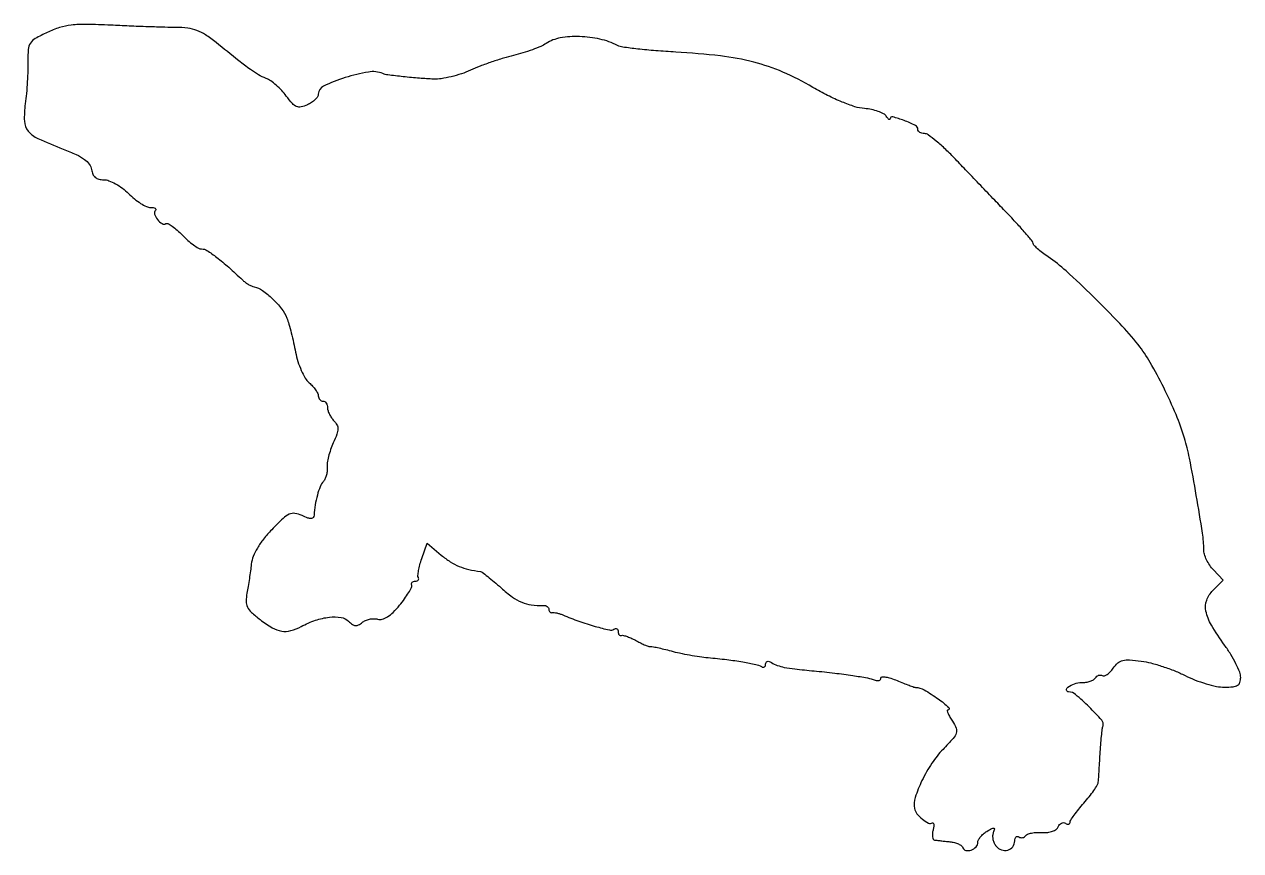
# Model space of a CAD drawing. Extents: x 0 to 264, y 1 to 180.
import ezdxf

# ---------------------------------------------------------------- set-up
doc = ezdxf.new("R2010")
doc.units = 0

msp = doc.modelspace()

# ---------------------------------------------------------------- linework, layer by layer
msp.add_lwpolyline([(5.21355, 177.9347, 0.018428), (2.635494, 176.587746, 0.115822), (1.555513, 175.583801, 0.129234), (1.094065, 174.254878, 0.025143), (1.025245, 171.696266, -0.01413), (1.015657, 169.72902, -0.007141), (0.898149, 167.252504, -0.007086), (0.703844, 164.696326, -0.010472), (0.454758, 162.461194, 0.040585), (0.261964, 158.669286, 0.168062), (1.065331, 156.556378, 0.112994), (3.206176, 154.93088, 0.013885), (8.660412, 152.64662, -0.015472), (11.504049, 151.445068, -0.048825), (13.289299, 150.40313, -0.07769), (14.340442, 149.361315, -0.123168), (14.819551, 148.194713, 0.066871), (15.104631, 147.196281, 0.118471), (15.618306, 146.517074, 0.113767), (16.400861, 146.1285, 0.058647), (17.492628, 146, -0.092552), (18.605317, 145.792256, -0.035419), (20.036056, 145.11875, -0.033575), (21.524497, 144.148031, -0.035108), (22.846154, 143, 0.026448), (24.12273, 141.851776, 0.028934), (25.477083, 140.88125, 0.030126), (26.720615, 140.195932, 0.111321), (27.589744, 140, -0.036091), (28.215325, 139.954786, -0.100486), (28.627869, 139.806715, -0.23708), (28.764292, 139.589278, -0.223663), (28.675343, 139.342009, 0.287929), (28.490609, 138.533783, 0.084447), (29.134344, 137.367874, 0.084259), (30.128425, 136.478784, 0.286244), (30.960282, 136.475453, -0.268848), (31.403911, 136.48801, -0.028884), (32.312719, 135.924884, -0.029312), (33.392587, 135.06744, -0.019282), (34.534066, 133.964442, 0.021361), (35.718344, 132.82957, 0.025615), (36.928109, 131.870805, 0.025663), (38.009695, 131.181152, 0.129801), (38.695749, 131, -0.144891), (39.84628, 130.659446, -0.018554), (41.977117, 129.161698, -0.018966), (44.571324, 127.030643, -0.010973), (47.53222, 124.285714, 0.033638), (48.106427, 123.799843, 0.025426), (48.795608, 123.344196, 0.025962), (49.489961, 122.98146, 0.052817), (50.072891, 122.785714, -0.099242), (51.905773, 121.975397, -0.037084), (54.088452, 120.180421, -0.037264), (56.039854, 118.01707, -0.072879), (57.178575, 116, -0.021932), (57.612583, 114.710163, -0.007443), (58.132611, 112.800299, -0.007385), (58.645216, 110.670463, -0.008429), (59.071013, 108.618041, 0.029177), (59.574129, 106.614609, 0.028062), (60.312287, 104.656411, 0.029323), (61.162662, 103.00378, 0.080798), (61.999141, 102.000745, -0.029477), (62.76491, 101.253155, -0.032345), (63.412248, 100.442432, -0.034226), (63.867157, 99.684758, -0.118624), (64, 99.132705, 0.087025), (64.075852, 98.700197, 0.094286), (64.29375, 98.332732, 0.100182), (64.618528, 98.086938, 0.112508), (65, 98, -0.141492), (65.381339, 97.889883, -0.099788), (65.70625, 97.580357, -0.084734), (65.925111, 97.117465, -0.068255), (66, 96.571429, 0.076256), (66.099289, 95.92419, 0.038347), (66.407478, 95.155022, 0.036947), (66.856281, 94.391853, 0.045013), (67.387159, 93.755698, -0.073532), (68.042325, 92.873162, -0.131536), (68.247074, 91.9996, -0.081294), (68.023269, 90.857893, -0.016334), (67.235995, 88.93427, 0.022326), (66.663679, 87.486637, 0.021575), (66.215391, 85.977239, 0.022083), (65.937548, 84.616375, 0.070231), (65.921796, 83.690374, -0.056296), (65.930245, 82.904438, -0.040348), (65.770747, 82.039599, -0.040899), (65.47991, 81.229752, -0.066646), (65.09286, 80.61189, 0.077777), (64.401196, 79.451405, 0.028479), (63.788921, 77.636079, 0.026785), (63.321695, 75.494462, 0.025213), (63.07431, 73.271439, -0.143185), (62.889006, 72.755559, -0.232013), (62.48513, 72.542437, -0.097167), (61.754601, 72.663427, -0.01742), (60.472646, 73.194417, 0.066583), (58.913344, 73.66748, 0.150662), (57.70423, 73.500185, 0.081474), (56.34713, 72.573429, 0.0109), (53.885508, 70.12093, 0.023436), (52.124712, 68.107624, 0.033776), (50.780747, 66.160756, 0.039087), (49.880372, 64.336776, 0.067466), (49.469447, 62.697952, -0.006056), (49.290201, 61.248767, -0.003607), (49.043491, 59.527844, -0.00361), (48.772835, 57.81614, -0.006232), (48.519684, 56.396835, 0.045759), (48.345902, 54.620416, 0.11803), (48.636442, 53.373427, 0.092545), (49.513966, 52.215371, 0.021549), (51.396376, 50.646835, 0.031317), (54.016968, 48.896033, 0.090338), (56.063747, 48.157726, 0.108032), (58.019442, 48.254076, 0.056796), (60.292216, 49.156389, -0.040961), (63.394883, 50.50314, -0.054183), (66.399307, 51.173049, -0.065086), (68.922069, 51.125457, -0.160494), (70.555526, 50.301617, 0.040749), (71.382123, 49.59979, 0.132628), (72.049011, 49.349703, 0.145367), (72.713778, 49.480069, 0.052639), (73.522552, 50.018717, -0.070782), (74.221568, 50.44863, -0.048788), (75.107426, 50.734904, -0.048676), (76.034814, 50.84465, -0.069184), (76.858112, 50.747356, 0.129176), (77.86624, 50.748516, 0.076496), (78.975598, 51.231702, 0.054629), (80.212567, 52.216982, 0.024609), (81.613438, 53.751751, 0.01544), (82.700898, 55.153701, 0.021517), (83.578635, 56.476534, 0.018709), (84.200067, 57.59964, 0.188562), (84.25, 58.122419, -0.121086), (84.237788, 58.456619, -0.135901), (84.384524, 58.742211, -0.121506), (84.673651, 58.933379, -0.085803), (85.059017, 59, 0.074279), (85.432264, 59.055756, 0.144564), (85.681409, 59.220312, 0.180744), (85.768549, 59.464847, 0.126323), (85.690667, 59.75, -0.154393), (85.587974, 60.228123, -0.020433), (85.729746, 61.266777, -0.022113), (86.010657, 62.51866, -0.016899), (86.423835, 63.860305), (87.584369, 67.22061), (90.672244, 64.622335, 0.031537), (92.613145, 63.187921, 0.044179), (94.519313, 62.183161, 0.042872), (96.61643, 61.508834, 0.027444), (99.139582, 61.07431, -0.132988), (99.537511, 60.91533, -0.005892), (100.725284, 60.000519, -0.009595), (102.114078, 58.860659, -0.006676), (103.639582, 57.523203, 0.024969), (106.077669, 55.538545, 0.059797), (108.10493, 54.394301, 0.067718), (110.185108, 53.84277, 0.040288), (112.75, 53.731355, -0.069648), (113.227753, 53.682478, -0.088234), (113.632812, 53.50303, -0.104283), (113.903212, 53.224137, -0.141463), (114, 52.888889, 0.086392), (114.056978, 52.561583, 0.114018), (114.220313, 52.307746, 0.125985), (114.46428, 52.16763, 0.120396), (114.75, 52.158759, -0.080502), (115.138743, 52.17741, -0.024725), (115.720313, 52.082269, -0.024033), (116.370679, 51.909498, -0.024192), (117, 51.675429, 0.015782), (120.517999, 50.299191, 0.017087), (124.02458, 49.186892, 0.011447), (127.102827, 48.400559, 0.197713), (128.106479, 48.565808, -0.095723), (128.447325, 48.695159, -0.173661), (128.737528, 48.644731, -0.171986), (128.931619, 48.420837, -0.093666), (129, 48.059017, 0.071729), (129.056085, 47.670074, 0.110082), (129.220313, 47.373494, 0.137341), (129.464733, 47.21585, 0.144977), (129.75, 47.212452, -0.135039), (130.185634, 47.215756, -0.021105), (131.014062, 46.956701, -0.022179), (131.987841, 46.556848, -0.017711), (133, 46.043472, 0.011848), (133.994035, 45.52455, 0.016284), (134.9125, 45.109022, 0.01296), (135.684423, 44.812833, 0.154679), (136, 44.802246, -0.11546), (136.348034, 44.817391, -0.005231), (137.528125, 44.582012, -0.008517), (138.931196, 44.261815, -0.005975), (140.5, 43.855628, 0.013559), (142.321435, 43.413394, 0.008194), (144.5, 42.983828, 0.008206), (146.67928, 42.627928, 0.01425), (148.5, 42.413977, -0.00771), (152.590696, 41.98744, -0.012149), (156.084588, 41.482201, -0.011418), (158.845187, 40.949158, -0.085205), (160.078723, 40.451346, 0.098794), (160.430023, 40.320468, 0.175986), (160.729375, 40.377644, 0.169474), (160.929811, 40.616624, 0.090786), (161, 41, -0.126901), (161.09725, 41.377005, -0.203348), (161.354895, 41.578898, -0.145885), (161.755239, 41.568373, -0.060671), (162.25, 41.337137, 0.053203), (163.521862, 40.719475, 0.038156), (165.046283, 40.298382, 0.021009), (167.331113, 39.950202, 0.004038), (171.5, 39.527128, -0.005728), (175.968305, 39.058406, -0.00838), (179.888408, 38.535007, -0.008447), (183.047901, 38.00441, -0.043895), (184.75, 37.531484, 0.065003), (185.228237, 37.420051, 0.111422), (185.632813, 37.469996, 0.150516), (185.899029, 37.669677, 0.158421), (186, 37.980358, -0.395092), (186.237764, 38.234286, -0.055004), (187.026723, 38.199413, -0.039291), (188.154343, 37.932281, -0.02116), (189.495226, 37.437548, 0.004309), (190.870164, 36.876929, 0.006029), (192.108923, 36.401462, 0.00376), (193.155446, 36.023114, 0.076943), (193.484729, 35.961218, -0.123958), (195.366539, 35.42238, -0.022894), (198.424236, 33.456807, -0.033419), (200.710636, 31.593054, -0.680791), (200.476947, 31, 0.496442), (200.368005, 30.856456, 0.03455), (200.565244, 30.301456, 0.027878), (200.951179, 29.534642, 0.014505), (201.512033, 28.621979, -0.048434), (202.304995, 27.110847, -0.17981), (202.3374, 26.053536, -0.101414), (201.656066, 24.883496, -0.010326), (199.455335, 22.521665, 0.04678), (197.027605, 19.502636, 0.033694), (194.891475, 15.740525, 0.032983), (193.423812, 12.098819, 0.127719), (193.27155, 9.688968, 0.122792), (193.800313, 8.552036, 0.054163), (194.983489, 7.374769, 0.055012), (196.288796, 6.547722, 0.257586), (197.145713, 6.590055, -0.364389), (197.348046, 6.560448, -0.16035), (197.463584, 6.293623, -0.061988), (197.445298, 5.742607, -0.024702), (197.29011, 5.00138, 0.040395), (197.15291, 4.225545, 0.063621), (197.175051, 3.550416, 0.088414), (197.342031, 3.072638, 0.232033), (197.633369, 2.872377, 0.007096), (198.118143, 2.808002, 0.001492), (198.967409, 2.710037, 0.001564), (199.953285, 2.602415, 0.001481), (200.957811, 2.498945, -0.038734), (201.924667, 2.325893, -0.045753), (202.798449, 2.010915, -0.051782), (203.463855, 1.611244, -0.152333), (203.772418, 1.182745, 0.26844), (204.428414, 0.602113, 0.138763), (205.556914, 0.68776, 0.116743), (206.610871, 1.384239, 0.190873), (207, 2.366442, -0.127232), (207.136645, 2.894739, -0.045983), (207.576631, 3.540482, -0.041938), (208.211889, 4.190601, -0.038741), (208.963, 4.74482, -0.009851), (210.060128, 5.400306, -0.180026), (210.454889, 5.465069, -0.429283), (210.594787, 5.244965, -0.030411), (210.351124, 4.472632, 0.086994), (210.218596, 3.793983, 0.056279), (210.293209, 2.995174, 0.054604), (210.550702, 2.204077, 0.067339), (210.961237, 1.546706, 0.137473), (212.132128, 0.737312, 0.151636), (213.505788, 0.695229, 0.164559), (214.584007, 1.427428, 0.163446), (215, 2.666006, -0.066077), (215.0682, 3.179813, -0.138742), (215.273452, 3.522498, -0.191151), (215.577489, 3.643115, -0.139266), (215.930902, 3.542705, 0.091), (216.326597, 3.388284, 0.095688), (216.744094, 3.388376, 0.099589), (217.118382, 3.542027, 0.107704), (217.391991, 3.825238, -0.170719), (217.788783, 4.145481, -0.03761), (218.646107, 4.378771, -0.035004), (219.731441, 4.510212, -0.027497), (220.916803, 4.504949, 0.039684), (222.162824, 4.529756, 0.058523), (223.230378, 4.764165, 0.072623), (224.022783, 5.174738, 0.146369), (224.448651, 5.726781, -0.078365), (224.72982, 6.214662, -0.106679), (225.12389, 6.532689, -0.124114), (225.567323, 6.631616, -0.13229), (225.992937, 6.504365, 0.059549), (226.37992, 6.32472, 0.124663), (226.708867, 6.302444, 0.18643), (226.926702, 6.435718, 0.159679), (227.015973, 6.690983, -0.139737), (227.162235, 7.168169, -0.011444), (227.903812, 8.256845, -0.014651), (228.871838, 9.529781, -0.010746), (230.015973, 10.885509, 0.013164), (231.16748, 12.26343, 0.016433), (232.159153, 13.603906, 0.014738), (232.911461, 14.765816, 0.109554), (233.121568, 15.385509, 0.009788), (233.183288, 16.07658, 0.001112), (233.288717, 17.641368, 0.001345), (233.405011, 19.503856, 0.001094), (233.519875, 21.5, -0.005283), (233.651586, 23.497074, -0.006445), (233.818632, 25.36247, -0.005477), (233.996204, 26.925061, -0.044589), (234.148307, 27.627559, 0.264959), (233.884991, 28.829485, 0.014631), (231.123812, 31.717521, 0.017135), (228.205429, 34.405498, 0.174313), (226.690983, 34.984027, -0.376682), (226.259472, 35.378217, -0.270948), (226.539673, 36.007164, -0.073353), (227.972588, 36.745974, -0.082588), (229.5, 37, 0.039141), (230.457822, 37.075094, 0.042309), (231.366772, 37.298542, 0.046428), (232.10259, 37.625733, 0.127185), (232.510081, 38.016312, -0.083508), (232.81524, 38.364099, -0.092876), (233.207041, 38.577501, -0.100553), (233.623426, 38.624791, -0.117088), (234.000676, 38.499582, 0.224104), (234.439867, 38.449896, 0.06818), (235.054273, 38.757691, 0.053419), (235.733751, 39.338545, 0.036452), (236.376246, 40.126778, -0.059817), (237.377919, 41.244936, -0.118688), (238.424836, 41.796015, -0.079551), (239.883633, 41.926915, -0.016737), (242.438488, 41.663486, -0.030205), (244.537254, 41.245451, -0.015467), (247.112127, 40.482874, -0.015313), (249.724678, 39.53074, -0.022232), (251.960576, 38.519977, 0.024753), (254.123651, 37.555232, 0.020507), (256.510603, 36.740243, 0.020991), (258.764075, 36.174334, 0.05106), (260.466756, 36, 0.021681), (262.355974, 36.08196, 0.114475), (263.335411, 36.400752, 0.183425), (263.832971, 37.034814, 0.075779), (264, 38.13057, 0.094881), (263.784513, 39.255911, 0.021036), (262.980214, 41.054753, 0.021135), (261.857298, 43.08706, 0.018987), (260.528389, 45.09337, -0.021176), (257.655986, 49.471468, -0.082528), (256.477833, 52.476777, -0.138659), (256.635529, 54.840002, -0.111257), (258.00322, 57.00322), (260.179756, 59.179756), (258.089878, 61.404329, -0.042781), (257.290026, 62.416665, -0.035163), (256.613902, 63.617308, -0.036467), (256.149036, 64.817003, -0.074329), (256, 65.814006, 0.038584), (255.724901, 69.373685, 0.004137), (254.384439, 77.548334, 0.004852), (252.903138, 85.665245, 0.026432), (251.828256, 90, 0.025739), (249.98221, 95.098617, 0.015643), (247.308158, 100.927153, 0.015628), (244.375162, 106.390711, 0.035642), (241.752593, 110.264012, 0.023449), (237.813144, 114.816557, 0.009361), (232.016038, 120.689077, 0.008828), (226.149829, 126.21441, 0.034804), (222.256833, 129.287565, -0.013546), (221.013923, 130.18574, -0.019276), (219.964339, 131.054467, -0.015621), (219.164572, 131.816411, -0.194538), (219.006833, 132.195726, 0.173464), (218.841664, 132.643571, 0.003775), (217.312945, 134.442431, 0.008178), (215.454116, 136.526646, 0.005375), (213.25, 138.867106, -0.000345), (210.662406, 141.559963, -0.000214), (207.626802, 144.726131, -0.000214), (204.632333, 147.854752, -0.000387), (202.181667, 150.421379, 0.012484), (200.040206, 152.558194, 0.01717), (198.005042, 154.36128, 0.013894), (196.251024, 155.730702, 0.160122), (195.431667, 156, -0.061138), (194.884209, 156.067192, -0.079681), (194.420552, 156.265014, -0.097512), (194.110158, 156.55809, -0.15617), (194, 156.902175, 0.284922), (193.472654, 157.75247, 0.023987), (191.00091, 158.834306, 0.026355), (188.551297, 159.624116, 0.485543), (187.984687, 159.19798, -0.292598), (187.897046, 159.067436, -0.262973), (187.733097, 159.084557, -0.073554), (187.466772, 159.340331, -0.023359), (187.149713, 159.791999, 0.134404), (186.577308, 160.312823, 0.034941), (185.420789, 160.803416, 0.032943), (183.973829, 161.196833, 0.028455), (182.415026, 161.420824, -0.055567), (180.357409, 161.831165, -0.020515), (177.573656, 162.843805, -0.01902), (174.442572, 164.272012, -0.016072), (171.244353, 166.011419, 0.029971), (164.737859, 169.319274, 0.03969), (158.45618, 171.478469, 0.033944), (151.189496, 172.829907, 0.015199), (141.5, 173.661533, -0.006185), (137.169179, 173.95471, -0.008327), (133.257646, 174.33381, -0.006011), (130.006913, 174.743245, -0.084318), (128.88773, 175.096268, 0.063463), (125.067155, 176.478053, 0.048037), (120.638144, 177.031322, 0.04982), (116.452243, 176.732432, 0.102658), (113.411497, 175.533967, -0.042522), (112.229076, 174.895592, -0.014501), (110.416922, 174.16958, -0.014297), (108.360187, 173.480089, -0.016004), (106.342833, 172.937238, 0.015608), (104.162535, 172.352389, 0.009257), (101.600707, 171.526676, 0.009259), (99.073329, 170.607455, 0.015725), (97, 169.733805, -0.027324), (95.020682, 168.953297, -0.021202), (92.79375, 168.316358, -0.021641), (90.660146, 167.899588, -0.047419), (89, 167.808413, -0.010368), (85.956216, 167.993207, -0.006528), (82.409893, 168.329085, -0.003834), (79.054311, 168.717211, -0.067654), (78, 168.995337, 0.141135), (74.877073, 169.348492, 0.034981), (69.820966, 168.123258, 0.031396), (65.119066, 166.297136, 0.292318), (64, 164.546574, -0.148646), (63.833852, 164.00005, -0.05232), (63.303464, 163.363671, -0.046299), (62.536149, 162.744549, -0.039735), (61.628815, 162.240646, -0.050375), (60.253319, 161.774321, -0.155875), (59.28768, 161.854715, -0.114569), (58.370196, 162.510364, -0.02139), (57.061718, 164.130392, 0.029214), (56.060751, 165.330792, 0.024564), (54.869627, 166.481675, 0.02528), (53.674652, 167.425581, 0.06041), (52.682903, 167.963937, -0.035713), (51.012337, 168.766894, -0.025662), (49.269581, 169.885803, -0.012753), (46.760888, 171.783324, -0.001901), (41.824193, 175.75, 0.024567), (39.565694, 177.402086, 0.055862), (37.684115, 178.359808, 0.059101), (35.704426, 178.846681, 0.030503), (33.155386, 179.005174, -0.006395), (30.736415, 179.038802, -0.00195), (27.076895, 179.150785, -0.001952), (22.978561, 179.308221, -0.002131), (19, 179.493607, 0.008085), (13.672958, 179.678298, 0.032783), (10.431487, 179.525658, 0.04801), (7.89551, 178.988995, 0.035044)], format="xyb", close=True)

doc.saveas('drawing.dxf')
